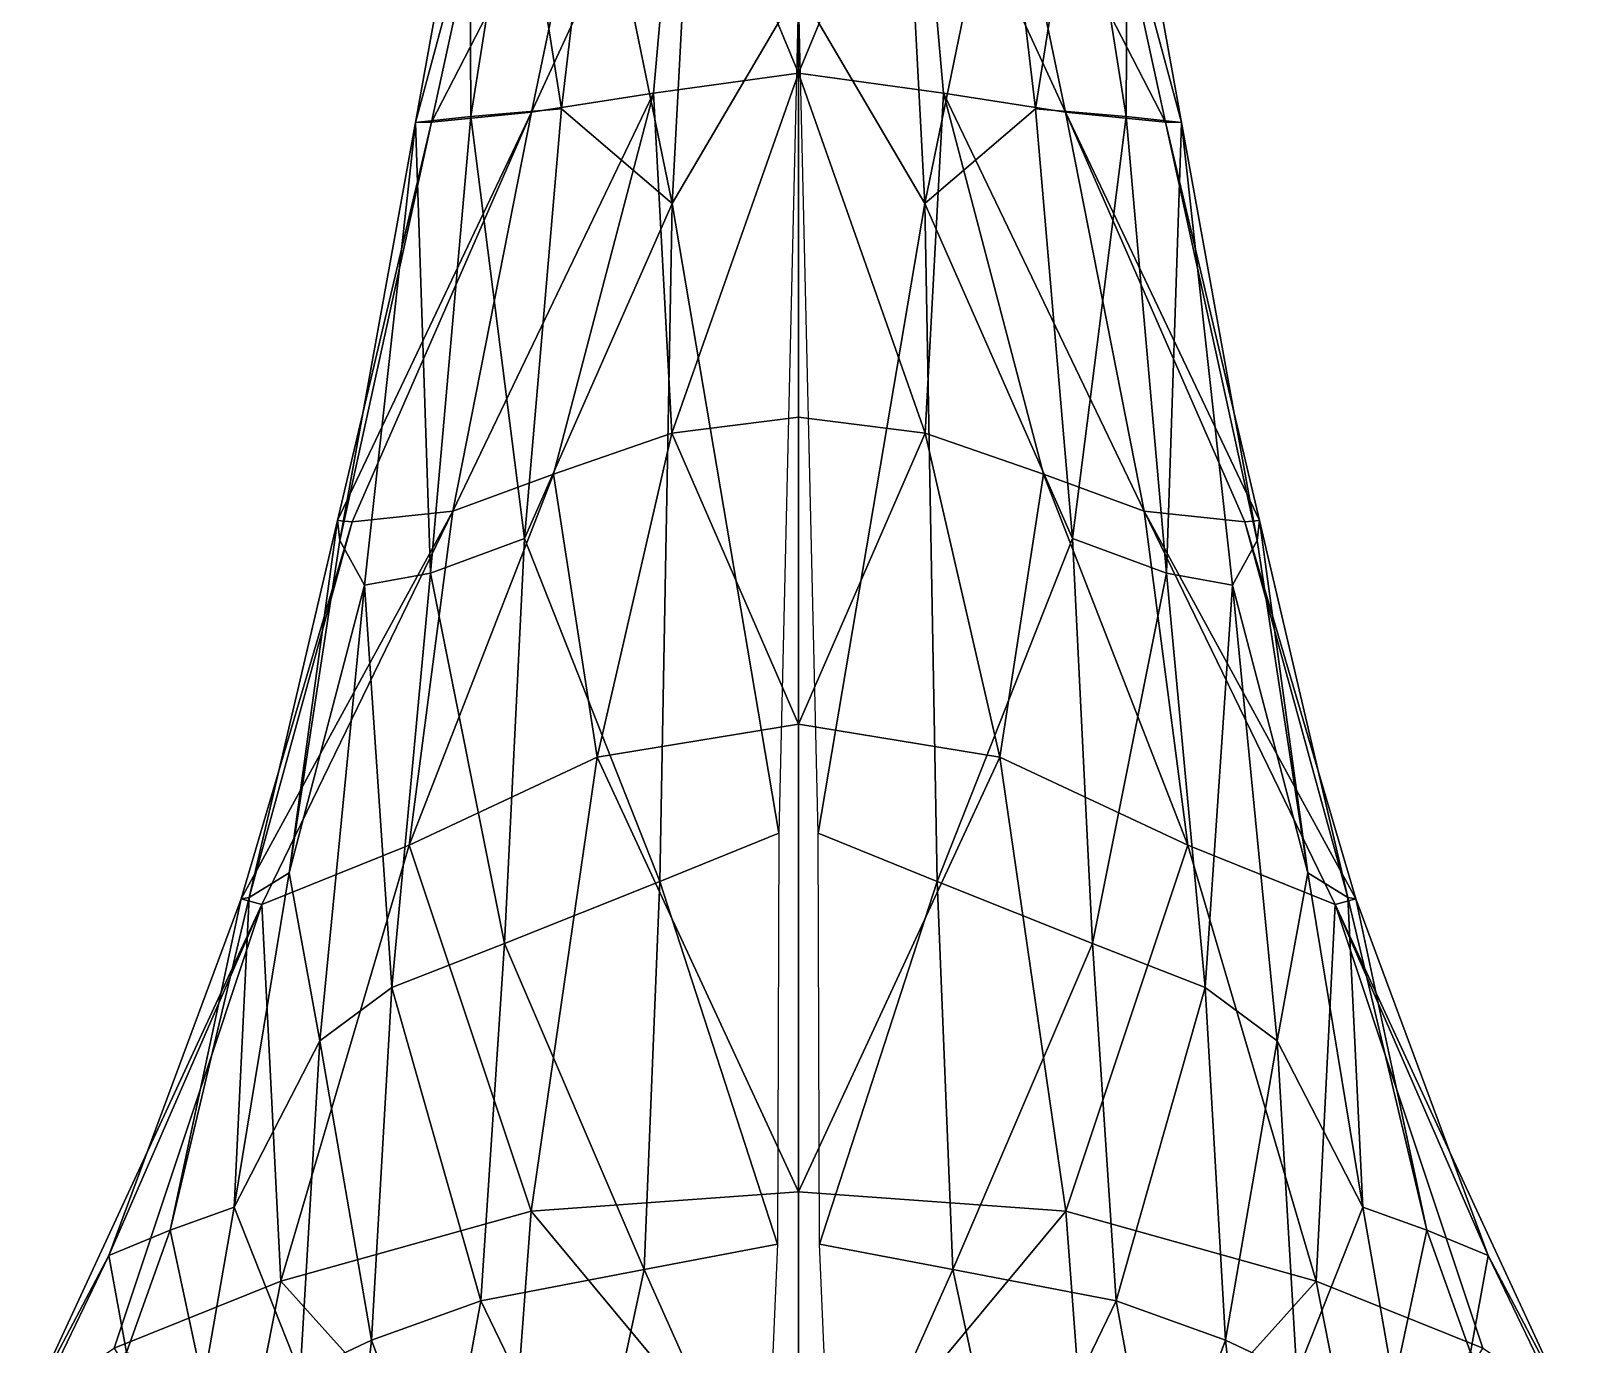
# Model space of a CAD drawing. Extents: x -1.07 to 1.07, y -3.15 to 5.89.
# Drawn here: x -0.652 to 0.652, y 2.646 to 3.761 of the extents above; entities that cross this region are included whole.
import ezdxf

# ---------------------------------------------------------------- set-up
doc = ezdxf.new("R2010")
doc.units = 0
doc.layers.add('TRICERTP$LWO', color=1, linetype='CONTINUOUS')

msp = doc.modelspace()

# ---------------------------------------------------------------- linework, layer by layer
at = {"layer": 'TRICERTP$LWO'}
for points in [[(-0.1718, 3.9543, 1.7723), (-0.2265, 3.6914, 1.882), (-0.1001, 3.9663, 1.9065)], [(-0.2265, 3.6914, 1.882), (-0.123, 3.7076, 2.0051), (-0.1001, 3.9663, 1.9065)], [(-0.123, 3.7076, 2.0051), (0, 3.7246, 2.1135), (-0.1001, 3.9663, 1.9065)], [(0, 3.9661, 1.9638), (-0.1001, 3.9663, 1.9065), (0, 3.7246, 2.1135)], [(0.1001, 3.9663, 1.9065), (0, 3.9661, 1.9638), (0, 3.7246, 2.1135)], [(0, 3.7246, 2.1135), (0.123, 3.7076, 2.0051), (0.1001, 3.9663, 1.9065)], [(0.2265, 3.6914, 1.882), (0.1718, 3.9543, 1.7723), (0.1001, 3.9663, 1.9065)], [(0.123, 3.7076, 2.0051), (0.2265, 3.6914, 1.882), (0.1001, 3.9663, 1.9065)], [(-0.2547, 3.9442, 1.633), (-0.3116, 3.6831, 1.7102), (-0.1718, 3.9543, 1.7723)], [(-0.3116, 3.6831, 1.7102), (-0.2265, 3.6914, 1.882), (-0.1718, 3.9543, 1.7723)], [(0.3116, 3.6831, 1.7102), (0.2547, 3.9442, 1.633), (0.1718, 3.9543, 1.7723)], [(0.2265, 3.6914, 1.882), (0.3116, 3.6831, 1.7102), (0.1718, 3.9543, 1.7723)], [(-0.3251, 3.6826, 1.5264), (-0.3116, 3.6831, 1.7102), (-0.2547, 3.9442, 1.633)], [(-0.2792, 3.9366, 1.4895), (-0.3251, 3.6826, 1.5264), (-0.2547, 3.9442, 1.633)], [(-0.2782, 3.6877, 1.4158), (-0.3251, 3.6826, 1.5264), (-0.2792, 3.9366, 1.4895)], [(-0.239, 3.9343, 1.3911), (-0.2782, 3.6877, 1.4158), (-0.2792, 3.9366, 1.4895)], [(-0.0901, 3.9417, 1.2624), (-0.1072, 3.614, 1.2717), (-0.173, 3.9333, 1.3093)], [(0, 3.7966, 1.2705), (-0.1072, 3.614, 1.2717), (-0.0901, 3.9417, 1.2624)], [(0.1072, 3.614, 1.2717), (0, 3.7966, 1.2705), (0.0901, 3.9417, 1.2624)], [(0.1072, 3.614, 1.2717), (0.0901, 3.9417, 1.2624), (0.173, 3.9333, 1.3093)], [(0.2782, 3.6877, 1.4158), (0.239, 3.9343, 1.3911), (0.2792, 3.9366, 1.4895)], [(0.3116, 3.6831, 1.7102), (0.3251, 3.6826, 1.5264), (0.2547, 3.9442, 1.633)], [(0.3251, 3.6826, 1.5264), (0.2792, 3.9366, 1.4895), (0.2547, 3.9442, 1.633)], [(0.3251, 3.6826, 1.5264), (0.2782, 3.6877, 1.4158), (0.2792, 3.9366, 1.4895)], [(-0.2011, 3.6942, 1.3228), (-0.2782, 3.6877, 1.4158), (-0.239, 3.9343, 1.3911)], [(-0.173, 3.9333, 1.3093), (-0.2011, 3.6942, 1.3228), (-0.239, 3.9343, 1.3911)], [(-0.1072, 3.614, 1.2717), (-0.2011, 3.6942, 1.3228), (-0.173, 3.9333, 1.3093)], [(0.2011, 3.6942, 1.3228), (0.1072, 3.614, 1.2717), (0.173, 3.9333, 1.3093)], [(0.2011, 3.6942, 1.3228), (0.173, 3.9333, 1.3093), (0.239, 3.9343, 1.3911)], [(0.2782, 3.6877, 1.4158), (0.2011, 3.6942, 1.3228), (0.239, 3.9343, 1.3911)], [(0, 3.7966, 1.2705), (-0.0168, 3.0796, 1.2991), (-0.1072, 3.614, 1.2717)], [(0.0168, 3.0796, 1.2991), (0, 3.7966, 1.2705), (0.1072, 3.614, 1.2717)], [(0, 3.7246, 2.1135), (-0.123, 3.7076, 2.0051), (-0.1075, 3.419, 2.2438)], [(-0.1075, 3.419, 2.2438), (0, 3.4326, 2.2788), (0, 3.7246, 2.1135)], [(0, 3.4326, 2.2788), (0.1075, 3.419, 2.2438), (0, 3.7246, 2.1135)], [(0.123, 3.7076, 2.0051), (0, 3.7246, 2.1135), (0.1075, 3.419, 2.2438)], [(-0.2934, 3.3529, 2.0201), (-0.2079, 3.3842, 2.1654), (-0.123, 3.7076, 2.0051)], [(-0.2265, 3.6914, 1.882), (-0.2934, 3.3529, 2.0201), (-0.123, 3.7076, 2.0051)], [(-0.2079, 3.3842, 2.1654), (-0.1075, 3.419, 2.2438), (-0.123, 3.7076, 2.0051)], [(0.1075, 3.419, 2.2438), (0.2079, 3.3842, 2.1654), (0.123, 3.7076, 2.0051)], [(0.2079, 3.3842, 2.1654), (0.2934, 3.3529, 2.0201), (0.123, 3.7076, 2.0051)], [(0.2934, 3.3529, 2.0201), (0.2265, 3.6914, 1.882), (0.123, 3.7076, 2.0051)], [(-0.3116, 3.6831, 1.7102), (-0.3913, 3.3449, 1.7401), (-0.2265, 3.6914, 1.882)], [(-0.3913, 3.3449, 1.7401), (-0.3788, 3.3438, 1.858), (-0.2265, 3.6914, 1.882)], [(-0.3788, 3.3438, 1.858), (-0.2934, 3.3529, 2.0201), (-0.2265, 3.6914, 1.882)], [(-0.2011, 3.6942, 1.3228), (-0.2326, 3.3296, 1.3299), (-0.2782, 3.6877, 1.4158)], [(-0.1072, 3.614, 1.2717), (-0.2326, 3.3296, 1.3299), (-0.2011, 3.6942, 1.3228)], [(0.2326, 3.3296, 1.3299), (0.1072, 3.614, 1.2717), (0.2011, 3.6942, 1.3228)], [(0.2326, 3.3296, 1.3299), (0.2011, 3.6942, 1.3228), (0.2782, 3.6877, 1.4158)], [(0.2934, 3.3529, 2.0201), (0.3788, 3.3438, 1.858), (0.2265, 3.6914, 1.882)], [(0.3913, 3.3449, 1.7401), (0.3116, 3.6831, 1.7102), (0.2265, 3.6914, 1.882)], [(0.3788, 3.3438, 1.858), (0.3913, 3.3449, 1.7401), (0.2265, 3.6914, 1.882)], [(-0.3894, 3.3279, 1.6181), (-0.3913, 3.3449, 1.7401), (-0.3116, 3.6831, 1.7102)], [(-0.3251, 3.6826, 1.5264), (-0.3894, 3.3279, 1.6181), (-0.3116, 3.6831, 1.7102)], [(-0.3683, 3.2902, 1.4978), (-0.3894, 3.3279, 1.6181), (-0.3251, 3.6826, 1.5264)], [(-0.3123, 3.3002, 1.4202), (-0.3683, 3.2902, 1.4978), (-0.3251, 3.6826, 1.5264)], [(-0.2782, 3.6877, 1.4158), (-0.3123, 3.3002, 1.4202), (-0.3251, 3.6826, 1.5264)], [(-0.2326, 3.3296, 1.3299), (-0.3123, 3.3002, 1.4202), (-0.2782, 3.6877, 1.4158)], [(0.3123, 3.3002, 1.4202), (0.2326, 3.3296, 1.3299), (0.2782, 3.6877, 1.4158)], [(0.3123, 3.3002, 1.4202), (0.2782, 3.6877, 1.4158), (0.3251, 3.6826, 1.5264)], [(0.3894, 3.3279, 1.6181), (0.3251, 3.6826, 1.5264), (0.3116, 3.6831, 1.7102)], [(0.3913, 3.3449, 1.7401), (0.3894, 3.3279, 1.6181), (0.3116, 3.6831, 1.7102)], [(0.3683, 3.2902, 1.4978), (0.3123, 3.3002, 1.4202), (0.3251, 3.6826, 1.5264)], [(0.3894, 3.3279, 1.6181), (0.3683, 3.2902, 1.4978), (0.3251, 3.6826, 1.5264)], [(-0.1072, 3.614, 1.2717), (-0.1178, 3.0387, 1.3074), (-0.2326, 3.3296, 1.3299)], [(-0.0168, 3.0796, 1.2991), (-0.1178, 3.0387, 1.3074), (-0.1072, 3.614, 1.2717)], [(0.1178, 3.0387, 1.3074), (0.0168, 3.0796, 1.2991), (0.1072, 3.614, 1.2717)], [(0.1178, 3.0387, 1.3074), (0.1072, 3.614, 1.2717), (0.2326, 3.3296, 1.3299)], [(0, 3.4326, 2.2788), (-0.1075, 3.419, 2.2438), (0, 3.1721, 2.4899)], [(0.1075, 3.419, 2.2438), (0, 3.4326, 2.2788), (0, 3.1721, 2.4899)], [(-0.1075, 3.419, 2.2438), (-0.2079, 3.3842, 2.1654), (-0.171, 3.144, 2.4342)], [(-0.171, 3.144, 2.4342), (0, 3.1721, 2.4899), (-0.1075, 3.419, 2.2438)], [(0, 3.1721, 2.4899), (0.171, 3.144, 2.4342), (0.1075, 3.419, 2.2438)], [(0.2079, 3.3842, 2.1654), (0.1075, 3.419, 2.2438), (0.171, 3.144, 2.4342)], [(-0.3305, 3.0693, 2.3248), (-0.171, 3.144, 2.4342), (-0.2079, 3.3842, 2.1654)], [(-0.2079, 3.3842, 2.1654), (-0.2934, 3.3529, 2.0201), (-0.3305, 3.0693, 2.3248)], [(0.171, 3.144, 2.4342), (0.3305, 3.0693, 2.3248), (0.2079, 3.3842, 2.1654)], [(0.2934, 3.3529, 2.0201), (0.2079, 3.3842, 2.1654), (0.3305, 3.0693, 2.3248)], [(-0.3788, 3.3438, 1.858), (-0.4729, 3.0239, 2.0045), (-0.2934, 3.3529, 2.0201)], [(-0.4729, 3.0239, 2.0045), (-0.4556, 3.019, 2.188), (-0.2934, 3.3529, 2.0201)], [(-0.4556, 3.019, 2.188), (-0.3305, 3.0693, 2.3248), (-0.2934, 3.3529, 2.0201)], [(0.3305, 3.0693, 2.3248), (0.4556, 3.019, 2.188), (0.2934, 3.3529, 2.0201)], [(0.4729, 3.0239, 2.0045), (0.3788, 3.3438, 1.858), (0.2934, 3.3529, 2.0201)], [(0.4556, 3.019, 2.188), (0.4729, 3.0239, 2.0045), (0.2934, 3.3529, 2.0201)], [(-0.4662, 3.0249, 1.8327), (-0.4729, 3.0239, 2.0045), (-0.3788, 3.3438, 1.858)], [(-0.3913, 3.3449, 1.7401), (-0.4662, 3.0249, 1.8327), (-0.3788, 3.3438, 1.858)], [(-0.4323, 3.0459, 1.6544), (-0.4662, 3.0249, 1.8327), (-0.3913, 3.3449, 1.7401)], [(-0.3894, 3.3279, 1.6181), (-0.4323, 3.0459, 1.6544), (-0.3913, 3.3449, 1.7401)], [(0.4662, 3.0249, 1.8327), (0.3913, 3.3449, 1.7401), (0.3788, 3.3438, 1.858)], [(0.4729, 3.0239, 2.0045), (0.4662, 3.0249, 1.8327), (0.3788, 3.3438, 1.858)], [(0.4323, 3.0459, 1.6544), (0.3894, 3.3279, 1.6181), (0.3913, 3.3449, 1.7401)], [(0.4662, 3.0249, 1.8327), (0.4323, 3.0459, 1.6544), (0.3913, 3.3449, 1.7401)], [(-0.3894, 3.3279, 1.6181), (-0.3683, 3.2902, 1.4978), (-0.4323, 3.0459, 1.6544)], [(-0.2326, 3.3296, 1.3299), (-0.2495, 2.9859, 1.3525), (-0.3123, 3.3002, 1.4202)], [(-0.1178, 3.0387, 1.3074), (-0.2495, 2.9859, 1.3525), (-0.2326, 3.3296, 1.3299)], [(0.2495, 2.9859, 1.3525), (0.1178, 3.0387, 1.3074), (0.2326, 3.3296, 1.3299)], [(0.2495, 2.9859, 1.3525), (0.2326, 3.3296, 1.3299), (0.3123, 3.3002, 1.4202)], [(0.3683, 3.2902, 1.4978), (0.3894, 3.3279, 1.6181), (0.4323, 3.0459, 1.6544)], [(-0.3123, 3.3002, 1.4202), (-0.3452, 2.9486, 1.4202), (-0.3683, 3.2902, 1.4978)], [(-0.2495, 2.9859, 1.3525), (-0.3452, 2.9486, 1.4202), (-0.3123, 3.3002, 1.4202)], [(0.3452, 2.9486, 1.4202), (0.2495, 2.9859, 1.3525), (0.3123, 3.3002, 1.4202)], [(0.3452, 2.9486, 1.4202), (0.3123, 3.3002, 1.4202), (0.3683, 3.2902, 1.4978)], [(-0.4062, 2.9033, 1.5159), (-0.4323, 3.0459, 1.6544), (-0.3683, 3.2902, 1.4978)], [(-0.3452, 2.9486, 1.4202), (-0.4062, 2.9033, 1.5159), (-0.3683, 3.2902, 1.4978)], [(0.4062, 2.9033, 1.5159), (0.3452, 2.9486, 1.4202), (0.3683, 3.2902, 1.4978)], [(0.4323, 3.0459, 1.6544), (0.4062, 2.9033, 1.5159), (0.3683, 3.2902, 1.4978)], [(0, 3.1721, 2.4899), (-0.171, 3.144, 2.4342), (0, 2.7753, 2.7601)], [(0.171, 3.144, 2.4342), (0, 3.1721, 2.4899), (0, 2.7753, 2.7601)], [(-0.171, 3.144, 2.4342), (-0.3305, 3.0693, 2.3248), (-0.2269, 2.7588, 2.6776)], [(-0.2269, 2.7588, 2.6776), (0, 2.7753, 2.7601), (-0.171, 3.144, 2.4342)], [(0, 2.7753, 2.7601), (0.2269, 2.7588, 2.6776), (0.171, 3.144, 2.4342)], [(0.3305, 3.0693, 2.3248), (0.171, 3.144, 2.4342), (0.2269, 2.7588, 2.6776)], [(-0.0168, 3.0796, 1.2991), (-0.0178, 2.7309, 1.2868), (-0.1178, 3.0387, 1.3074)], [(0.0178, 2.7309, 1.2868), (0.0168, 3.0796, 1.2991), (0.1178, 3.0387, 1.3074)], [(-0.3305, 3.0693, 2.3248), (-0.4556, 3.019, 2.188), (-0.4393, 2.6994, 2.5227)], [(-0.4393, 2.6994, 2.5227), (-0.2269, 2.7588, 2.6776), (-0.3305, 3.0693, 2.3248)], [(0.2269, 2.7588, 2.6776), (0.4393, 2.6994, 2.5227), (0.3305, 3.0693, 2.3248)], [(0.4556, 3.019, 2.188), (0.3305, 3.0693, 2.3248), (0.4393, 2.6994, 2.5227)], [(-0.4323, 3.0459, 1.6544), (-0.479, 2.7621, 1.7315), (-0.4662, 3.0249, 1.8327)], [(-0.4323, 3.0459, 1.6544), (-0.4062, 2.9033, 1.5159), (-0.479, 2.7621, 1.7315)], [(-0.1178, 3.0387, 1.3074), (-0.131, 2.7092, 1.3), (-0.2495, 2.9859, 1.3525)], [(-0.0178, 2.7309, 1.2868), (-0.131, 2.7092, 1.3), (-0.1178, 3.0387, 1.3074)], [(0.131, 2.7092, 1.3), (0.0178, 2.7309, 1.2868), (0.1178, 3.0387, 1.3074)], [(0.131, 2.7092, 1.3), (0.1178, 3.0387, 1.3074), (0.2495, 2.9859, 1.3525)], [(0.4062, 2.9033, 1.5159), (0.4323, 3.0459, 1.6544), (0.479, 2.7621, 1.7315)], [(0.479, 2.7621, 1.7315), (0.4323, 3.0459, 1.6544), (0.4662, 3.0249, 1.8327)], [(-0.4729, 3.0239, 2.0045), (-0.5855, 2.7213, 2.1498), (-0.4556, 3.019, 2.188)], [(-0.5332, 2.7427, 1.9409), (-0.5855, 2.7213, 2.1498), (-0.4729, 3.0239, 2.0045)], [(-0.4662, 3.0249, 1.8327), (-0.5332, 2.7427, 1.9409), (-0.4729, 3.0239, 2.0045)], [(-0.479, 2.7621, 1.7315), (-0.5332, 2.7427, 1.9409), (-0.4662, 3.0249, 1.8327)], [(0.5855, 2.7213, 2.1498), (0.4729, 3.0239, 2.0045), (0.4556, 3.019, 2.188)], [(0.5332, 2.7427, 1.9409), (0.4662, 3.0249, 1.8327), (0.4729, 3.0239, 2.0045)], [(0.5332, 2.7427, 1.9409), (0.479, 2.7621, 1.7315), (0.4662, 3.0249, 1.8327)], [(0.5855, 2.7213, 2.1498), (0.5332, 2.7427, 1.9409), (0.4729, 3.0239, 2.0045)], [(-0.6517, 2.5955, 2.3523), (-0.5807, 2.6424, 2.4161), (-0.4556, 3.019, 2.188)], [(-0.5855, 2.7213, 2.1498), (-0.6517, 2.5955, 2.3523), (-0.4556, 3.019, 2.188)], [(-0.5807, 2.6424, 2.4161), (-0.4393, 2.6994, 2.5227), (-0.4556, 3.019, 2.188)], [(0.4393, 2.6994, 2.5227), (0.5807, 2.6424, 2.4161), (0.4556, 3.019, 2.188)], [(0.5807, 2.6424, 2.4161), (0.6517, 2.5955, 2.3523), (0.4556, 3.019, 2.188)], [(0.6517, 2.5955, 2.3523), (0.5855, 2.7213, 2.1498), (0.4556, 3.019, 2.188)], [(-0.2495, 2.9859, 1.3525), (-0.2695, 2.6826, 1.3505), (-0.3452, 2.9486, 1.4202)], [(-0.131, 2.7092, 1.3), (-0.2695, 2.6826, 1.3505), (-0.2495, 2.9859, 1.3525)], [(0.2695, 2.6826, 1.3505), (0.131, 2.7092, 1.3), (0.2495, 2.9859, 1.3525)], [(0.2695, 2.6826, 1.3505), (0.2495, 2.9859, 1.3525), (0.3452, 2.9486, 1.4202)], [(-0.3452, 2.9486, 1.4202), (-0.3623, 2.6492, 1.4172), (-0.4062, 2.9033, 1.5159)], [(-0.2695, 2.6826, 1.3505), (-0.3623, 2.6492, 1.4172), (-0.3452, 2.9486, 1.4202)], [(0.3623, 2.6492, 1.4172), (0.2695, 2.6826, 1.3505), (0.3452, 2.9486, 1.4202)], [(0.3623, 2.6492, 1.4172), (0.3452, 2.9486, 1.4202), (0.4062, 2.9033, 1.5159)], [(-0.4229, 2.6207, 1.5207), (-0.479, 2.7621, 1.7315), (-0.4062, 2.9033, 1.5159)], [(-0.3623, 2.6492, 1.4172), (-0.4229, 2.6207, 1.5207), (-0.4062, 2.9033, 1.5159)], [(0.4229, 2.6207, 1.5207), (0.3623, 2.6492, 1.4172), (0.4062, 2.9033, 1.5159)], [(0.479, 2.7621, 1.7315), (0.4229, 2.6207, 1.5207), (0.4062, 2.9033, 1.5159)], [(-0.2269, 2.7588, 2.6776), (0, 2.4858, 2.9553), (0, 2.7753, 2.7601)], [(0, 2.4858, 2.9553), (0.2269, 2.7588, 2.6776), (0, 2.7753, 2.7601)], [(-0.479, 2.7621, 1.7315), (-0.5053, 2.6115, 1.7709), (-0.5332, 2.7427, 1.9409)], [(-0.479, 2.7621, 1.7315), (-0.4229, 2.6207, 1.5207), (-0.5053, 2.6115, 1.7709)], [(-0.2269, 2.7588, 2.6776), (-0.4393, 2.6994, 2.5227), (-0.2473, 2.4855, 2.8401)], [(-0.2473, 2.4855, 2.8401), (0, 2.4858, 2.9553), (-0.2269, 2.7588, 2.6776)], [(0, 2.4858, 2.9553), (0.2473, 2.4855, 2.8401), (0.2269, 2.7588, 2.6776)], [(0.4393, 2.6994, 2.5227), (0.2269, 2.7588, 2.6776), (0.2473, 2.4855, 2.8401)], [(0.4229, 2.6207, 1.5207), (0.479, 2.7621, 1.7315), (0.5053, 2.6115, 1.7709)], [(0.5053, 2.6115, 1.7709), (0.479, 2.7621, 1.7315), (0.5332, 2.7427, 1.9409)], [(-0.5332, 2.7427, 1.9409), (-0.5704, 2.6389, 2.0225), (-0.5855, 2.7213, 2.1498)], [(-0.5053, 2.6115, 1.7709), (-0.5704, 2.6389, 2.0225), (-0.5332, 2.7427, 1.9409)], [(0.5704, 2.6389, 2.0225), (0.5053, 2.6115, 1.7709), (0.5332, 2.7427, 1.9409)], [(0.5704, 2.6389, 2.0225), (0.5332, 2.7427, 1.9409), (0.5855, 2.7213, 2.1498)], [(-0.0178, 2.7309, 1.2868), (-0.0286, 2.4802, 1.2579), (-0.131, 2.7092, 1.3)], [(0.0286, 2.4802, 1.2579), (0.0178, 2.7309, 1.2868), (0.131, 2.7092, 1.3)], [(-0.5855, 2.7213, 2.1498), (-0.649, 2.5887, 2.2511), (-0.6517, 2.5955, 2.3523)], [(-0.5704, 2.6389, 2.0225), (-0.649, 2.5887, 2.2511), (-0.5855, 2.7213, 2.1498)], [(0.649, 2.5887, 2.2511), (0.5704, 2.6389, 2.0225), (0.5855, 2.7213, 2.1498)], [(0.649, 2.5887, 2.2511), (0.5855, 2.7213, 2.1498), (0.6517, 2.5955, 2.3523)], [(-0.4393, 2.6994, 2.5227), (-0.5807, 2.6424, 2.4161), (-0.483, 2.4781, 2.6287)], [(-0.483, 2.4781, 2.6287), (-0.2473, 2.4855, 2.8401), (-0.4393, 2.6994, 2.5227)], [(-0.131, 2.7092, 1.3), (-0.1776, 2.4923, 1.2926), (-0.2695, 2.6826, 1.3505)], [(-0.0286, 2.4802, 1.2579), (-0.1776, 2.4923, 1.2926), (-0.131, 2.7092, 1.3)], [(0.1776, 2.4923, 1.2926), (0.0286, 2.4802, 1.2579), (0.131, 2.7092, 1.3)], [(0.1776, 2.4923, 1.2926), (0.131, 2.7092, 1.3), (0.2695, 2.6826, 1.3505)], [(0.2473, 2.4855, 2.8401), (0.483, 2.4781, 2.6287), (0.4393, 2.6994, 2.5227)], [(0.5807, 2.6424, 2.4161), (0.4393, 2.6994, 2.5227), (0.483, 2.4781, 2.6287)], [(-0.2695, 2.6826, 1.3505), (-0.3044, 2.4925, 1.3484), (-0.3623, 2.6492, 1.4172)], [(-0.1776, 2.4923, 1.2926), (-0.3044, 2.4925, 1.3484), (-0.2695, 2.6826, 1.3505)], [(0.3044, 2.4925, 1.3484), (0.1776, 2.4923, 1.2926), (0.2695, 2.6826, 1.3505)], [(0.3044, 2.4925, 1.3484), (0.2695, 2.6826, 1.3505), (0.3623, 2.6492, 1.4172)], [(-0.3623, 2.6492, 1.4172), (-0.3796, 2.4937, 1.4131), (-0.4229, 2.6207, 1.5207)], [(-0.3044, 2.4925, 1.3484), (-0.3796, 2.4937, 1.4131), (-0.3623, 2.6492, 1.4172)], [(0.3796, 2.4937, 1.4131), (0.3044, 2.4925, 1.3484), (0.3623, 2.6492, 1.4172)], [(0.3796, 2.4937, 1.4131), (0.3623, 2.6492, 1.4172), (0.4229, 2.6207, 1.5207)]]:
    msp.add_3dface(points, dxfattribs=at)

doc.saveas('drawing.dxf')
